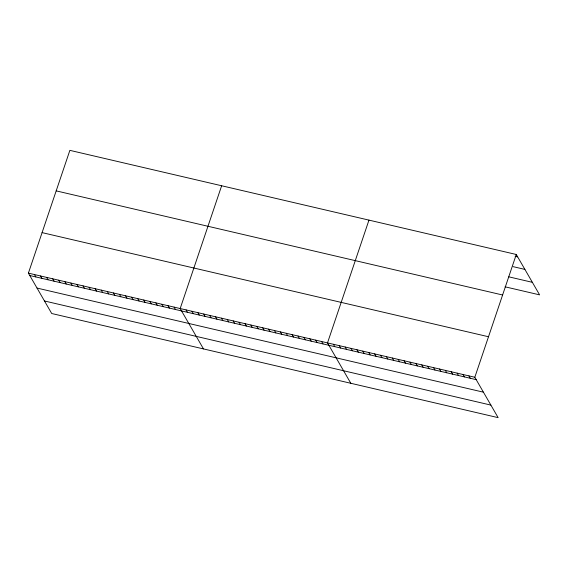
<?xml version="1.0" encoding="UTF-8"?>
<svg xmlns="http://www.w3.org/2000/svg" width="568" height="568" viewBox="0 0 568 568"><rect width="100%" height="100%" fill="white"/><g stroke="black" fill="none" stroke-linecap="round" stroke-linejoin="round"><path stroke-width="0.85" d="M28.4 273.137L474.82 377.266L498.129 417.643L51.716 313.515L28.4 273.137L69.871 150.357L516.284 254.485L539.6 294.863L505.087 286.812M221.648 185.757L180.184 308.538L203.493 348.922M368.966 220.121L327.502 342.902L350.811 383.279M474.82 377.266L516.284 254.485M515.133 256.274L517.661 256.864M513.117 266.655L524.903 269.402M508.786 276.829L532.358 282.324M56.182 190.869L502.602 294.998M42.082 232.617L488.501 336.746M29.777 275.515L476.197 379.644M37.012 288.061L483.432 392.183M44.474 300.976L490.894 405.105M468.927 375.888L470.304 378.274M463.034 374.518L464.411 376.896M457.141 373.14L458.518 375.526M451.248 371.763L452.625 374.149M445.355 370.393L446.732 372.771M439.462 369.015L440.839 371.401M433.569 367.645L434.946 370.024M427.676 366.268L429.053 368.653M421.783 364.89L423.16 367.276M415.89 363.52L417.267 365.899M409.997 362.143L411.374 364.528M404.104 360.772L405.481 363.151M398.211 359.395L399.588 361.781M392.318 358.017L393.695 360.403M386.425 356.647L387.802 359.026M380.532 355.27L381.909 357.655M374.639 353.899L376.016 356.278M368.746 352.522L370.123 354.908M362.86 351.145L364.23 353.53M356.967 349.774L358.337 352.16M351.074 348.397L352.444 350.783M345.181 347.027L346.551 349.405M339.288 345.649L340.658 348.035M333.395 344.279L334.765 346.657M321.609 341.524L322.986 343.91M315.716 340.154L317.093 342.532M309.823 338.776L311.2 341.162M303.93 337.406L305.307 339.785M298.037 336.029L299.414 338.414M292.144 334.651L293.521 337.037M286.251 333.281L287.628 335.66M280.358 331.904L281.735 334.289M274.465 330.533L275.842 332.912M268.572 329.156L269.949 331.542M262.679 327.779L264.056 330.164M256.786 326.408L258.163 328.787M250.893 325.031L252.27 327.416M245 323.661L246.377 326.039M239.107 322.283L240.484 324.669M233.214 320.913L234.591 323.291M227.321 319.536L228.698 321.921M221.428 318.158L222.805 320.544M215.542 316.788L216.912 319.166M209.649 315.41L211.019 317.796M203.756 314.04L205.126 316.419M197.863 312.663L199.233 315.048M191.97 311.285L193.34 313.671M186.077 309.915L187.447 312.293M174.113 307.125L175.484 309.503M168.043 305.705L169.413 308.09M161.965 304.292L163.343 306.67M155.895 302.872L157.272 305.257M149.824 301.459L151.202 303.844M143.754 300.039L145.131 302.424M137.683 298.626L139.061 301.012M131.613 297.213L132.99 299.592M125.542 295.793L126.92 298.179M119.472 294.38L120.842 296.759M113.401 292.96L114.772 295.346M107.324 291.547L108.701 293.926M101.253 290.127L102.63 292.513M95.183 288.714L96.56 291.093M89.112 287.294L90.489 289.68M83.042 285.881L84.419 288.267M76.971 284.461L78.348 286.847M70.901 283.049L72.278 285.434M64.83 281.636L66.2 284.014M58.76 280.216L60.13 282.601M52.682 278.803L54.059 281.181M46.611 277.383L47.989 279.768M40.541 275.97L41.918 278.348M34.47 274.55L35.848 276.935"/></g></svg>
